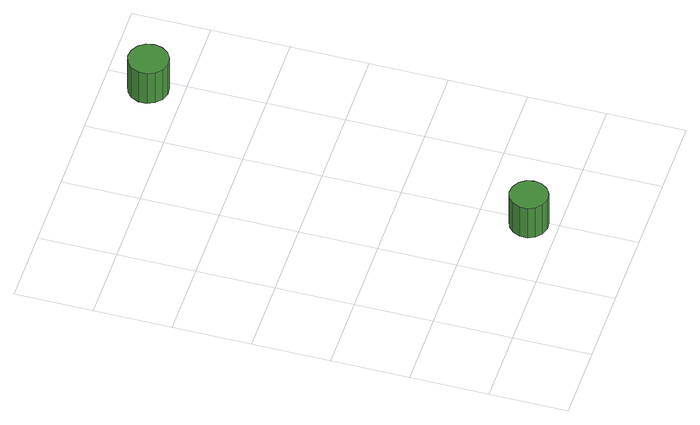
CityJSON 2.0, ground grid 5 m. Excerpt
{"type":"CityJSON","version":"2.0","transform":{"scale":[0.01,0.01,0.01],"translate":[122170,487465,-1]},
"CityObjects":{
"tree1":{"type":"SolitaryVegetationObject","attributes":{"function":"something"},"geometry":[{"type":"MultiSurface","lod":"1","boundaries":[[[0,1,2,3,4,5,6,7,8,9,10,11,12,13,14]],[[15,16,17,18,19,20,21,22,23,24,25,26,27,28,29]],[[0,29,28,1]],[[1,28,27,2]],[[2,27,26,3]],[[3,26,25,4]],[[4,25,24,5]],[[5,24,23,6]],[[6,23,22,7]],[[7,22,21,8]],[[8,21,20,9]],[[9,20,19,10]],[[10,19,18,11]],[[11,18,17,12]],[[12,17,16,13]],[[13,16,15,14]],[[14,15,29,0]]]}]},
"tree2":{"type":"SolitaryVegetationObject","attributes":{"function":"something"}},
"tree3":{"type":"SolitaryVegetationObject","attributes":{"function":"something"},"geometry":[{"type":"MultiSurface","lod":"1","boundaries":[[[30,31,32,33,34,35,36,37,38,39,40,41,42,43,44]],[[45,46,47,48,49,50,51,52,53,54,55,56,57,58,59]],[[30,59,58,31]],[[31,58,57,32]],[[32,57,56,33]],[[33,56,55,34]],[[34,55,54,35]],[[35,54,53,36]],[[36,53,52,37]],[[37,52,51,38]],[[38,51,50,39]],[[39,50,49,40]],[[40,49,48,41]],[[41,48,47,42]],[[42,47,46,43]],[[43,46,45,44]],[[44,45,59,30]]]}]}
},
"vertices":[
[1090,187,336],[1079,236,336],[1050,277,336],[1006,302,336],[956,308,336],[908,292,336],[871,258,336],[850,212,336],[850,162,336],[871,116,336],[908,82,336],[956,67,336],[1006,72,336],[1050,97,336],[1079,138,336],[1079,138,87],[1050,97,87],[1006,72,87],[956,67,87],[908,82,87],[871,116,87],[850,162,87],[850,212,87],[871,258,87],[908,292,87],[956,308,87],[1006,302,87],[1050,277,87],[1079,236,87],[1090,187,87],
[1543,2721,346],[1532,2773,346],[1501,2817,346],[1454,2843,346],[1401,2849,346],[1350,2833,346],[1311,2797,346],[1289,2748,346],[1289,2694,346],[1311,2646,346],[1350,2610,346],[1401,2593,346],[1454,2599,346],[1501,2626,346],[1532,2669,346],[1532,2669,92],[1501,2626,92],[1454,2599,92],[1401,2593,92],[1350,2610,92],[1311,2646,92],[1289,2694,92],[1289,2748,92],[1311,2797,92],[1350,2833,92],[1401,2849,92],[1454,2843,92],[1501,2817,92],[1532,2773,92],[1543,2721,92]
]}
